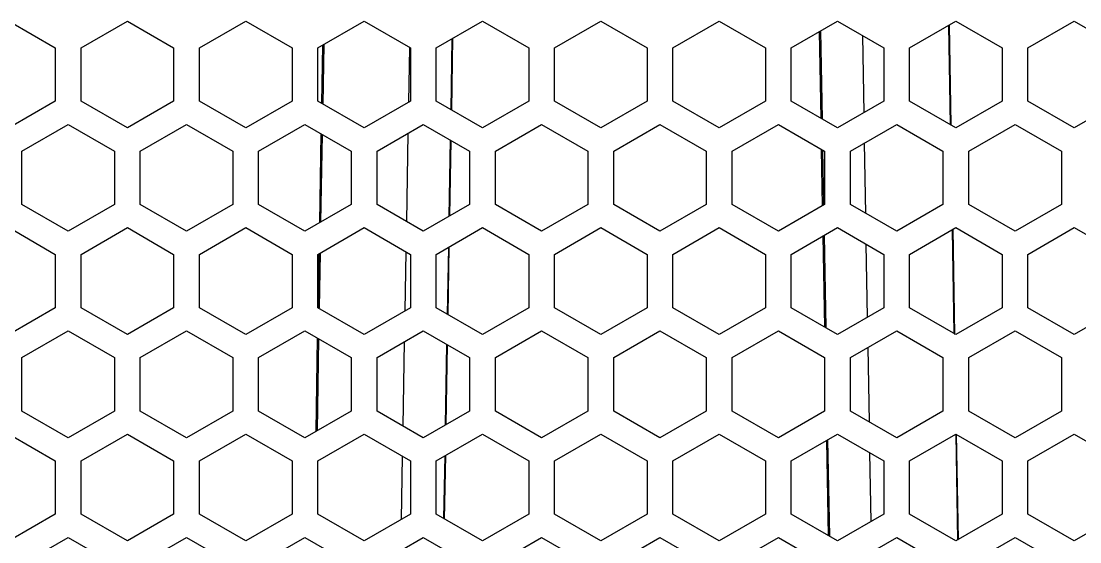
# Model space of a CAD drawing. Header units: millimetres. Extents: x 10297564 to 11610295, y -9287743 to -8409454.
# Drawn here: x 10488169 to 10489156, y -9078613 to -9078127 of the extents above; entities that cross this region are included whole.
import ezdxf

# ---------------------------------------------------------------- set-up
doc = ezdxf.new("R2010")
doc.units = ezdxf.units.MM
doc.header["$LTSCALE"] = 100
doc.layers.add('-0', color=7, linetype='Continuous')

# ---------------------------------------------------------------- blocks, each defined once
blk = doc.blocks.new('인버터 외형도')
at = {"layer": '-0', "linetype": 'Continuous'}
for p, q in [((89262.93, 52547.83), (89295.29, 52529.15)), ((89313.35, 52529.15), (89345.7, 52547.83)), ((89345.7, 52547.83), (89378.06, 52529.15)), ((89396.11, 52529.15), (89428.47, 52547.83)), ((89428.47, 52547.83), (89460.83, 52529.15)), ((89478.88, 52529.15), (89511.24, 52547.83)), ((89511.24, 52547.83), (89543.59, 52529.15)), ((89561.65, 52529.15), (89594.01, 52547.83)), ((89594.01, 52547.83), (89626.36, 52529.15)), ((89644.42, 52529.15), (89676.78, 52547.83)), ((89676.78, 52547.83), (89709.13, 52529.15)), ((89727.19, 52529.15), (89759.55, 52547.83)), ((89759.55, 52547.83), (89791.9, 52529.15)), ((89809.96, 52529.15), (89842.32, 52547.83)), ((89830.82, 52479.75), (89829.75, 52540.58)), ((89830.42, 52540.96), (89831.49, 52479.36)), ((89842.32, 52547.83), (89874.67, 52529.15)), ((89892.73, 52529.15), (89925.09, 52547.83)), ((89919.96, 52544.87), (89921.17, 52475.37)), ((89921.85, 52474.98), (89920.62, 52545.25)), ((89925.09, 52547.83), (89957.44, 52529.15)), ((89975.5, 52529.15), (90007.86, 52547.83)), ((90007.86, 52547.83), (90040.21, 52529.15)), ((89572.71, 52535.53), (89571.84, 52485.91)), ((89572.5, 52485.53), (89573.38, 52535.92)), ((89860.84, 52483.8), (89859.9, 52537.68)), ((89295.29, 52529.15), (89295.29, 52491.79)), ((89313.35, 52491.79), (89313.35, 52529.15)), ((89378.06, 52529.15), (89378.06, 52491.79)), ((89396.11, 52491.79), (89396.11, 52529.15)), ((89460.83, 52529.15), (89460.83, 52491.79)), ((89478.88, 52491.79), (89478.88, 52529.15)), ((89481.63, 52490.2), (89482.35, 52531.15)), ((89483.03, 52531.54), (89482.3, 52489.82)), ((89542.51, 52491.16), (89543.17, 52529.16)), ((89543.59, 52529.15), (89543.59, 52491.79)), ((89561.65, 52491.79), (89561.65, 52529.15)), ((89626.36, 52529.15), (89626.36, 52491.79)), ((89644.42, 52491.79), (89644.42, 52529.15)), ((89709.13, 52529.15), (89709.13, 52491.79)), ((89727.19, 52491.79), (89727.19, 52529.15)), ((89791.9, 52529.15), (89791.9, 52491.79)), ((89809.96, 52491.79), (89809.96, 52529.15)), ((89874.67, 52529.15), (89874.67, 52491.79)), ((89892.73, 52491.79), (89892.73, 52529.15)), ((89957.44, 52529.15), (89957.44, 52491.79)), ((89975.5, 52491.79), (89975.5, 52529.15)), ((89295.29, 52491.79), (89262.93, 52473.11)), ((89345.7, 52473.11), (89313.35, 52491.79)), ((89378.06, 52491.79), (89345.7, 52473.11)), ((89428.47, 52473.11), (89396.11, 52491.79)), ((89460.83, 52491.79), (89428.47, 52473.11)), ((89511.24, 52473.11), (89478.88, 52491.79)), ((89543.59, 52491.79), (89511.24, 52473.11)), ((89594.01, 52473.11), (89561.65, 52491.79)), ((89626.36, 52491.79), (89594.01, 52473.11)), ((89676.78, 52473.11), (89644.42, 52491.79)), ((89709.13, 52491.79), (89676.78, 52473.11)), ((89759.55, 52473.11), (89727.19, 52491.79)), ((89791.9, 52491.79), (89759.55, 52473.11)), ((89842.32, 52473.11), (89809.96, 52491.79)), ((89874.67, 52491.79), (89842.32, 52473.11)), ((89925.09, 52473.11), (89892.73, 52491.79)), ((89957.44, 52491.79), (89925.09, 52473.11)), ((90007.86, 52473.11), (89975.5, 52491.79)), ((90040.21, 52491.79), (90007.86, 52473.11)), ((89271.96, 52456.92), (89304.32, 52475.6)), ((89304.32, 52475.6), (89336.67, 52456.92)), ((89354.73, 52456.92), (89387.09, 52475.6)), ((89387.09, 52475.6), (89419.44, 52456.92)), ((89437.5, 52456.92), (89469.85, 52475.6)), ((89469.85, 52475.6), (89502.21, 52456.92)), ((89520.27, 52456.92), (89552.62, 52475.6)), ((89552.62, 52475.6), (89584.98, 52456.92)), ((89603.04, 52456.92), (89635.39, 52475.6)), ((89635.39, 52475.6), (89667.75, 52456.92)), ((89685.81, 52456.92), (89718.16, 52475.6)), ((89718.16, 52475.6), (89750.52, 52456.92)), ((89768.58, 52456.92), (89800.93, 52475.6)), ((89800.93, 52475.6), (89833.29, 52456.92)), ((89851.35, 52456.92), (89883.7, 52475.6)), ((89883.7, 52475.6), (89916.06, 52456.92)), ((89934.12, 52456.92), (89966.47, 52475.6)), ((89966.47, 52475.6), (89998.83, 52456.92)), ((89480.18, 52406.84), (89481.26, 52469.01)), ((89481.93, 52468.63), (89480.86, 52407.23)), ((89541.05, 52407.56), (89542.13, 52469.54)), ((89571.47, 52464.72), (89570.54, 52411.22)), ((89571.21, 52411.61), (89572.13, 52464.33)), ((89862.07, 52413.36), (89861.21, 52462.61)), ((89271.96, 52419.55), (89271.96, 52456.92)), ((89336.67, 52456.92), (89336.67, 52419.55)), ((89354.73, 52419.55), (89354.73, 52456.92)), ((89419.44, 52456.92), (89419.44, 52419.55)), ((89437.5, 52419.55), (89437.5, 52456.92)), ((89502.21, 52456.92), (89502.21, 52419.55)), ((89520.27, 52419.55), (89520.27, 52456.92)), ((89584.98, 52456.92), (89584.98, 52419.55)), ((89603.04, 52419.55), (89603.04, 52456.92)), ((89667.75, 52456.92), (89667.75, 52419.55)), ((89685.81, 52419.55), (89685.81, 52456.92)), ((89750.52, 52456.92), (89750.52, 52419.55)), ((89768.58, 52419.55), (89768.58, 52456.92)), ((89831.88, 52418.74), (89831.19, 52458.12)), ((89831.87, 52457.73), (89832.54, 52419.54)), ((89833.29, 52456.92), (89833.29, 52419.55)), ((89851.35, 52419.55), (89851.35, 52456.92)), ((89916.06, 52456.92), (89916.06, 52419.55)), ((89934.12, 52419.55), (89934.12, 52456.92)), ((89998.83, 52456.92), (89998.83, 52419.55)), ((89304.32, 52400.87), (89271.96, 52419.55)), ((89336.67, 52419.55), (89304.32, 52400.87)), ((89387.09, 52400.87), (89354.73, 52419.55)), ((89419.44, 52419.55), (89387.09, 52400.87)), ((89469.85, 52400.87), (89437.5, 52419.55)), ((89502.21, 52419.55), (89469.85, 52400.87)), ((89552.62, 52400.87), (89520.27, 52419.55)), ((89584.98, 52419.55), (89552.62, 52400.87)), ((89635.39, 52400.87), (89603.04, 52419.55)), ((89667.75, 52419.55), (89635.39, 52400.87)), ((89718.16, 52400.87), (89685.81, 52419.55)), ((89750.52, 52419.55), (89718.16, 52400.87)), ((89800.93, 52400.87), (89768.58, 52419.55)), ((89833.29, 52419.55), (89800.93, 52400.87)), ((89883.7, 52400.87), (89851.35, 52419.55)), ((89916.06, 52419.55), (89883.7, 52400.87)), ((89966.47, 52400.87), (89934.12, 52419.55)), ((89998.83, 52419.55), (89966.47, 52400.87)), ((89262.93, 52403.36), (89295.29, 52384.68)), ((89313.35, 52384.68), (89345.7, 52403.36)), ((89345.7, 52403.36), (89378.06, 52384.68)), ((89396.11, 52384.68), (89428.47, 52403.36)), ((89428.47, 52403.36), (89460.83, 52384.68)), ((89478.88, 52384.68), (89511.24, 52403.36)), ((89511.24, 52403.36), (89543.59, 52384.68)), ((89561.65, 52384.68), (89594.01, 52403.36)), ((89594.01, 52403.36), (89626.36, 52384.68)), ((89644.42, 52384.68), (89676.78, 52403.36)), ((89676.78, 52403.36), (89709.13, 52384.68)), ((89727.19, 52384.68), (89759.55, 52403.36)), ((89759.55, 52403.36), (89791.9, 52384.68)), ((89809.96, 52384.68), (89842.32, 52403.36)), ((89842.32, 52403.36), (89874.67, 52384.68)), ((89892.73, 52384.68), (89925.09, 52403.36)), ((89922.46, 52401.84), (89923.72, 52329.43)), ((89924.4, 52328.63), (89923.12, 52402.23)), ((89925.09, 52403.36), (89957.44, 52384.68)), ((89975.5, 52384.68), (90007.86, 52403.36)), ((90007.86, 52403.36), (90040.21, 52384.68)), ((89833.36, 52333.81), (89832.25, 52397.55)), ((89832.91, 52397.93), (89834.04, 52333.42)), ((89480.48, 52385.6), (89479.81, 52347.3)), ((89539.96, 52345.22), (89540.68, 52386.36)), ((89570.16, 52389.59), (89569.34, 52342.88)), ((89570.01, 52342.5), (89570.83, 52389.98)), ((89863.34, 52340.77), (89862.45, 52391.74)), ((89295.29, 52384.68), (89295.29, 52347.32)), ((89313.35, 52347.32), (89313.35, 52384.68)), ((89378.06, 52384.68), (89378.06, 52347.32)), ((89396.11, 52347.32), (89396.11, 52384.68)), ((89460.83, 52384.68), (89460.83, 52347.32)), ((89478.88, 52347.32), (89478.88, 52384.68)), ((89479.14, 52347.32), (89479.79, 52384.66)), ((89543.59, 52384.68), (89543.59, 52347.32)), ((89561.65, 52347.32), (89561.65, 52384.68)), ((89626.36, 52384.68), (89626.36, 52347.32)), ((89644.42, 52347.32), (89644.42, 52384.68)), ((89709.13, 52384.68), (89709.13, 52347.32)), ((89727.19, 52347.32), (89727.19, 52384.68)), ((89791.9, 52384.68), (89791.9, 52347.32)), ((89809.96, 52347.32), (89809.96, 52384.68)), ((89874.67, 52384.68), (89874.67, 52347.32)), ((89892.73, 52347.32), (89892.73, 52384.68)), ((89957.44, 52384.68), (89957.44, 52347.32)), ((89975.5, 52347.32), (89975.5, 52384.68)), ((89295.29, 52347.32), (89262.93, 52328.64)), ((89345.7, 52328.64), (89313.35, 52347.32)), ((89378.06, 52347.32), (89345.7, 52328.64)), ((89428.47, 52328.64), (89396.11, 52347.32)), ((89460.83, 52347.32), (89428.47, 52328.64)), ((89511.24, 52328.64), (89478.88, 52347.32)), ((89543.59, 52347.32), (89511.24, 52328.64)), ((89594.01, 52328.64), (89561.65, 52347.32)), ((89626.36, 52347.32), (89594.01, 52328.64)), ((89676.78, 52328.64), (89644.42, 52347.32)), ((89709.13, 52347.32), (89676.78, 52328.64)), ((89759.55, 52328.64), (89727.19, 52347.32)), ((89791.9, 52347.32), (89759.55, 52328.64)), ((89842.32, 52328.64), (89809.96, 52347.32)), ((89874.67, 52347.32), (89842.32, 52328.64)), ((89925.09, 52328.64), (89892.73, 52347.32)), ((89957.44, 52347.32), (89925.09, 52328.64)), ((90007.86, 52328.64), (89975.5, 52347.32)), ((90040.21, 52347.32), (90007.86, 52328.64)), ((89271.96, 52312.45), (89304.32, 52331.13)), ((89304.32, 52331.13), (89336.67, 52312.45)), ((89354.73, 52312.45), (89387.09, 52331.13)), ((89387.09, 52331.13), (89419.44, 52312.45)), ((89437.5, 52312.45), (89469.85, 52331.13)), ((89469.85, 52331.13), (89502.21, 52312.45)), ((89477.63, 52260.89), (89478.77, 52325.98)), ((89520.27, 52312.45), (89552.62, 52331.13)), ((89552.62, 52331.13), (89584.98, 52312.45)), ((89603.04, 52312.45), (89635.39, 52331.13)), ((89635.39, 52331.13), (89667.75, 52312.45)), ((89685.81, 52312.45), (89718.16, 52331.13)), ((89718.16, 52331.13), (89750.52, 52312.45)), ((89768.58, 52312.45), (89800.93, 52331.13)), ((89800.93, 52331.13), (89833.29, 52312.45)), ((89851.35, 52312.45), (89883.7, 52331.13)), ((89883.7, 52331.13), (89916.06, 52312.45)), ((89934.12, 52312.45), (89966.47, 52331.13)), ((89966.47, 52331.13), (89998.83, 52312.45)), ((89479.43, 52325.6), (89478.31, 52261.28)), ((89538.55, 52264.53), (89539.58, 52323.6)), ((89568.97, 52321.69), (89567.99, 52265.27)), ((89568.67, 52265.67), (89569.64, 52321.3)), ((89864.62, 52267.42), (89863.71, 52319.58)), ((89271.96, 52275.08), (89271.96, 52312.45)), ((89336.67, 52312.45), (89336.67, 52275.08)), ((89354.73, 52275.08), (89354.73, 52312.45)), ((89419.44, 52312.45), (89419.44, 52275.08)), ((89437.5, 52275.08), (89437.5, 52312.45)), ((89502.21, 52312.45), (89502.21, 52275.08)), ((89520.27, 52275.08), (89520.27, 52312.45)), ((89584.98, 52312.45), (89584.98, 52275.08)), ((89603.04, 52275.08), (89603.04, 52312.45)), ((89667.75, 52312.45), (89667.75, 52275.08)), ((89685.81, 52275.08), (89685.81, 52312.45)), ((89750.52, 52312.45), (89750.52, 52275.08)), ((89768.58, 52275.08), (89768.58, 52312.45)), ((89833.29, 52312.45), (89833.29, 52275.08)), ((89851.35, 52275.08), (89851.35, 52312.45)), ((89916.06, 52312.45), (89916.06, 52275.08)), ((89934.12, 52275.08), (89934.12, 52312.45)), ((89998.83, 52312.45), (89998.83, 52275.08)), ((89304.32, 52256.4), (89271.96, 52275.08)), ((89336.67, 52275.08), (89304.32, 52256.4)), ((89387.09, 52256.4), (89354.73, 52275.08)), ((89419.44, 52275.08), (89387.09, 52256.4)), ((89469.85, 52256.4), (89437.5, 52275.08)), ((89502.21, 52275.08), (89469.85, 52256.4)), ((89552.62, 52256.4), (89520.27, 52275.08)), ((89584.98, 52275.08), (89552.62, 52256.4)), ((89635.39, 52256.4), (89603.04, 52275.08)), ((89667.75, 52275.08), (89635.39, 52256.4)), ((89718.16, 52256.4), (89685.81, 52275.08)), ((89750.52, 52275.08), (89718.16, 52256.4)), ((89800.93, 52256.4), (89768.58, 52275.08)), ((89833.29, 52275.08), (89800.93, 52256.4)), ((89883.7, 52256.4), (89851.35, 52275.08)), ((89916.06, 52275.08), (89883.7, 52256.4)), ((89966.47, 52256.4), (89934.12, 52275.08)), ((89998.83, 52275.08), (89966.47, 52256.4)), ((89262.93, 52258.89), (89295.29, 52240.21)), ((89313.35, 52240.21), (89345.7, 52258.89)), ((89345.7, 52258.89), (89378.06, 52240.21)), ((89396.11, 52240.21), (89428.47, 52258.89)), ((89428.47, 52258.89), (89460.83, 52240.21)), ((89478.88, 52240.21), (89511.24, 52258.89)), ((89511.24, 52258.89), (89543.59, 52240.21)), ((89561.65, 52240.21), (89594.01, 52258.89)), ((89594.01, 52258.89), (89626.36, 52240.21)), ((89644.42, 52240.21), (89676.78, 52258.89)), ((89676.78, 52258.89), (89709.13, 52240.21)), ((89727.19, 52240.21), (89759.55, 52258.89)), ((89759.55, 52258.89), (89791.9, 52240.21)), ((89809.96, 52240.21), (89842.32, 52258.89)), ((89835.91, 52187.87), (89834.75, 52254.52)), ((89835.41, 52254.9), (89836.59, 52187.48)), ((89842.32, 52258.89), (89874.67, 52240.21)), ((89892.73, 52240.21), (89925.09, 52258.89)), ((89924.95, 52258.89), (89926.24, 52184.84)), ((89925.09, 52258.89), (89957.44, 52240.21)), ((89926.91, 52185.22), (89925.62, 52258.9)), ((89975.5, 52240.21), (90007.86, 52258.89)), ((90007.86, 52258.89), (90040.21, 52240.21)), ((89865.83, 52197.75), (89864.99, 52245.8)), ((89295.29, 52240.21), (89295.29, 52202.85)), ((89313.35, 52202.85), (89313.35, 52240.21)), ((89378.06, 52240.21), (89378.06, 52202.85)), ((89396.11, 52202.85), (89396.11, 52240.21)), ((89460.83, 52240.21), (89460.83, 52202.85)), ((89478.88, 52202.85), (89478.88, 52240.21)), ((89537.41, 52199.28), (89538.18, 52243.34)), ((89543.59, 52240.21), (89543.59, 52202.85)), ((89561.65, 52202.85), (89561.65, 52240.21)), ((89567.61, 52243.65), (89566.85, 52199.85)), ((89567.51, 52199.47), (89568.29, 52244.04)), ((89626.36, 52240.21), (89626.36, 52202.85)), ((89644.42, 52202.85), (89644.42, 52240.21)), ((89709.13, 52240.21), (89709.13, 52202.85)), ((89727.19, 52202.85), (89727.19, 52240.21)), ((89791.9, 52240.21), (89791.9, 52202.85)), ((89809.96, 52202.85), (89809.96, 52240.21)), ((89874.67, 52240.21), (89874.67, 52202.85)), ((89892.73, 52202.85), (89892.73, 52240.21)), ((89957.44, 52240.21), (89957.44, 52202.85)), ((89975.5, 52202.85), (89975.5, 52240.21)), ((89295.29, 52202.85), (89262.93, 52184.17)), ((89345.7, 52184.17), (89313.35, 52202.85)), ((89378.06, 52202.85), (89345.7, 52184.17)), ((89428.47, 52184.17), (89396.11, 52202.85)), ((89460.83, 52202.85), (89428.47, 52184.17)), ((89511.24, 52184.17), (89478.88, 52202.85)), ((89543.59, 52202.85), (89511.24, 52184.17)), ((89594.01, 52184.17), (89561.65, 52202.85)), ((89626.36, 52202.85), (89594.01, 52184.17)), ((89676.78, 52184.17), (89644.42, 52202.85)), ((89709.13, 52202.85), (89676.78, 52184.17)), ((89759.55, 52184.17), (89727.19, 52202.85)), ((89791.9, 52202.85), (89759.55, 52184.17)), ((89842.32, 52184.17), (89809.96, 52202.85)), ((89874.67, 52202.85), (89842.32, 52184.17)), ((89925.09, 52184.17), (89892.73, 52202.85)), ((89957.44, 52202.85), (89925.09, 52184.17)), ((90007.86, 52184.17), (89975.5, 52202.85)), ((90040.21, 52202.85), (90007.86, 52184.17)), ((89271.96, 52167.98), (89304.32, 52186.66)), ((89304.32, 52186.66), (89336.67, 52167.98)), ((89354.73, 52167.98), (89387.09, 52186.66)), ((89387.09, 52186.66), (89419.44, 52167.98)), ((89437.5, 52167.98), (89469.85, 52186.66)), ((89469.85, 52186.66), (89502.21, 52167.98)), ((89520.27, 52167.98), (89552.62, 52186.66)), ((89552.62, 52186.66), (89584.98, 52167.98)), ((89603.04, 52167.98), (89635.39, 52186.66)), ((89635.39, 52186.66), (89667.75, 52167.98)), ((89685.81, 52167.98), (89718.16, 52186.66)), ((89718.16, 52186.66), (89750.52, 52167.98)), ((89768.58, 52167.98), (89800.93, 52186.66)), ((89800.93, 52186.66), (89833.29, 52167.98)), ((89851.35, 52167.98), (89883.7, 52186.66)), ((89883.7, 52186.66), (89916.06, 52167.98)), ((89934.12, 52167.98), (89966.47, 52186.66)), ((89966.47, 52186.66), (89998.83, 52167.98))]:
    blk.add_line(p, q, dxfattribs=at)

msp = doc.modelspace()

# ---------------------------------------------------------------- block references
at = {"xscale": 1.333333333333333, "yscale": 1.333333333333333, "zscale": 1.333333333333333}
msp.add_blockref('인버터 외형도', (10369140.57, -9148190.99), dxfattribs=at)

doc.saveas('drawing.dxf')
